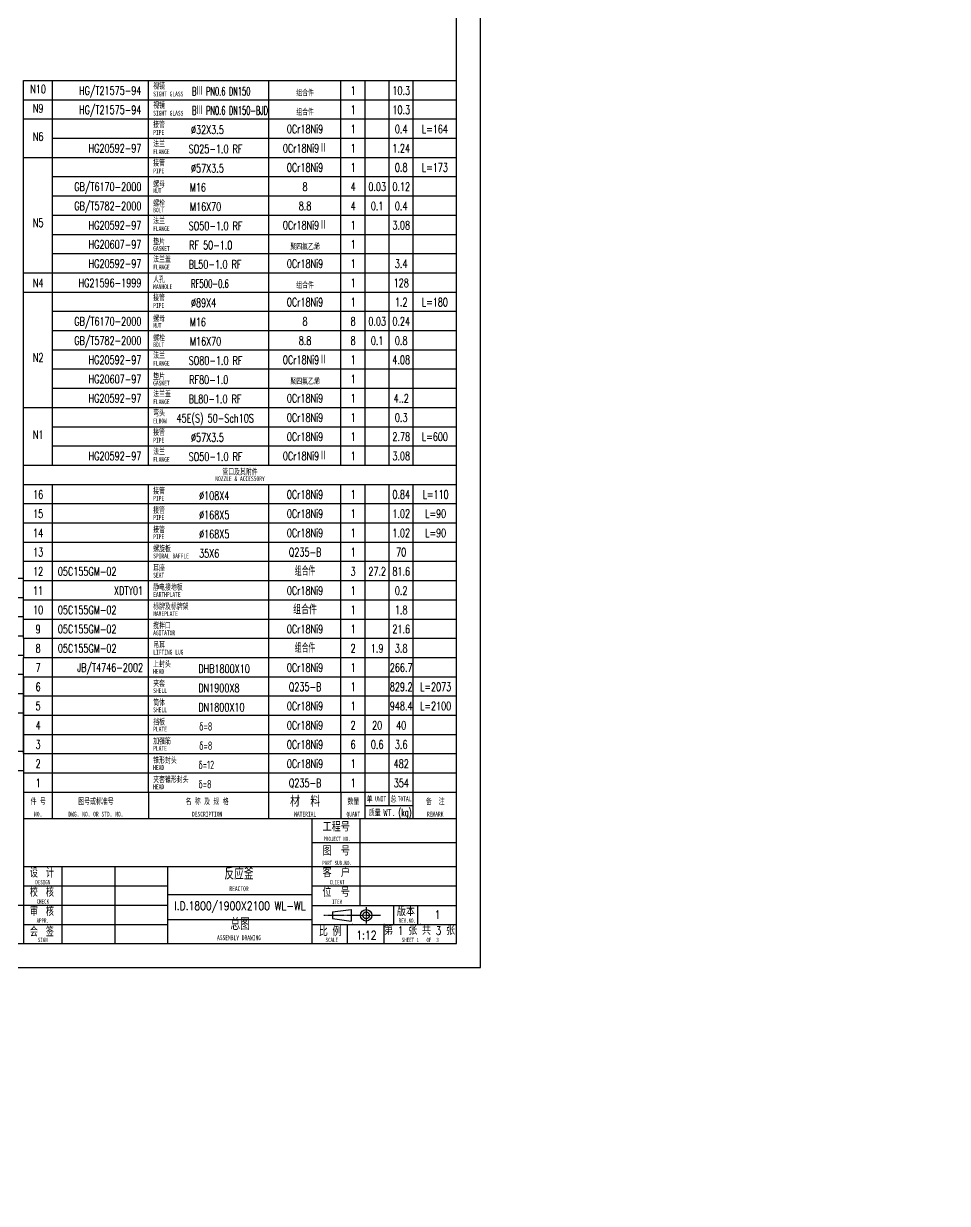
# Model space of a CAD drawing. Extents: x -96442 to 39066, y -106800 to -61725.
# Drawn here: x -91594 to -86984, y -72994 to -67105 of the extents above; entities that cross this region are included whole.
import ezdxf
from ezdxf.enums import TextEntityAlignment as Align

# ---------------------------------------------------------------- set-up
doc = ezdxf.new("R2010")
doc.units = 0
doc.header["$MEASUREMENT"] = 0
doc.linetypes.add('CENTER', pattern=[50.8, 31.75, -6.35, 6.35, -6.35])
doc.layers.get('0').update_dxf_attribs({"linetype": 'CONTINUOUS'})
doc.layers.get('DEFPOINTS').update_dxf_attribs({"linetype": 'CONTINUOUS'})
for name, color, linetype in [('1', 5, 'CONTINUOUS'), ('2', 3, 'CONTINUOUS'), ('4', 2, 'CONTINUOUS'), ('5', 6, 'CONTINUOUS'), ('8', 7, 'CONTINUOUS')]:
    doc.layers.add(name, color=color, linetype=linetype)
doc.styles.add('1', font='NSimSun.ttf', dxfattribs={"width": 0.7, "height": 3.5})
doc.styles.add('2', font='romans.shx', dxfattribs={"width": 0.7, "height": 3.5, "bigfont": 'hztxt.shx'})
doc.styles.get("Standard").update_dxf_attribs({"font": 'NSimSun.ttf', "width": 0.7, "height": 30})
doc.dimstyles.get("Standard").update_dxf_attribs({"dimtxt": 0.18, "dimasz": 0.18, "dimexe": 0.18, "dimexo": 0.0625, "dimgap": 0.09, "dimtad": 0, "dimtih": 1, "dimtoh": 1, "dimdec": 4, "dimzin": 0, "dimdsep": 46, "dimtxsty": 'Standard', "dimcen": 0.09, "dimadec": 0, "dimazin": 0, "dimtfac": 1, "dimtdec": 4, "dimtofl": 0, "dimtmove": 0, "dimatfit": 3, "dimfxl": 1, "dimtolj": 1, "dimtzin": 0, "dimarcsym": 0})

# ---------------------------------------------------------------- blocks, each defined once
blk = doc.blocks.new('*D75')
at = {"color": 0, "linetype": 'ByBlock'}
blk.add_line((-92977.2, -67012.9), (-92915.2, -66950.9), dxfattribs=at)
blk.add_arc((-92999.5, -67035.2), 104.2, 61.55297, 73.44703, dxfattribs=at)
for points in [[(-92970.5, -66940.3), (-92969.1, -66930.4), (-92999.5, -66931)], [(-92946.8, -66939.6), (-92952.8, -66947.6), (-92925.8, -66961.5)]]:
    blk.add_solid(points, dxfattribs=at)
at = {"layer": 'DEFPOINTS', "color": 0, "linetype": 'ByBlock'}
for p in [(-92999.5, -66873.1), (-92972.5, -66934.6), (-92999.5, -67035.2), (-92982.5, -67018.2), (-92999.5, -67362.3)]:
    blk.add_point(p, dxfattribs=at)
blk = doc.blocks.new('*D116')
at = {"color": 0, "linetype": 'ByBlock'}
for p, q in [((-93048.4, -65313.9), (-93011.9, -65313.9)), ((-93045.3, -65371), (-93054.1, -65383.1))]:
    blk.add_line(p, q, dxfattribs=at)
for start, end in [(47.70842, 65.41683), (0, 30), (324.14161, 0), (324.58317, 342.29158)]:
    blk.add_arc((-93124.3, -65313.9), 97.5, start, end, dxfattribs=at)
for points in [[(-93054.9, -65238.7), (-93062.6, -65244.9), (-93039.9, -65265.2)], [(-93036.4, -65342.8), (-93026.6, -65344.3), (-93026.9, -65313.9)]]:
    blk.add_solid(points, dxfattribs=at)
at = {"layer": 'DEFPOINTS', "color": 0, "linetype": 'ByBlock'}
for p in [(-92925.1, -65198.9), (-93032.8, -65280.6), (-93124.3, -65313.9), (-93055.9, -65313.9), (-93254.9, -65389.3)]:
    blk.add_point(p, dxfattribs=at)

msp = doc.modelspace()

# ---------------------------------------------------------------- linework, layer by layer
at = {"layer": '1'}
msp.add_lwpolyline([(-96142.4161, -71697.101), (-89434.4161, -71697.101), (-89434.4161, -61845.101), (-96142.4161, -61845.101)], close=True, dxfattribs=at)
at = {"layer": '2'}
for p, q in [((-91594.4161, -67581.101), (-91594.4161, -67389.101)), ((-91594.4161, -67581.101), (-91594.4161, -67485.101)), ((-91594.4161, -67677.101), (-91594.4161, -67581.101)), ((-91594.4161, -67773.101), (-91594.4161, -67677.101)), ((-91594.4161, -67965.101), (-91594.4161, -67773.101)), ((-91594.4161, -68061.101), (-91594.4161, -67965.101)), ((-91594.4161, -68157.101), (-91594.4161, -68061.101)), ((-91594.4161, -68253.101), (-91594.4161, -68157.101)), ((-91594.4161, -68349.101), (-91594.4161, -68253.101)), ((-91594.4161, -68637.101), (-91594.4161, -68349.101)), ((-91594.4161, -68733.101), (-91594.4161, -68637.101)), ((-91594.4161, -68829.101), (-91594.4161, -68733.101)), ((-91594.4161, -68925.101), (-91594.4161, -68829.101)), ((-91594.4161, -69021.101), (-91594.4161, -68925.101)), ((-91594.4161, -69117.101), (-91594.4161, -68925.101)), ((-91594.4161, -69213.101), (-91594.4161, -69117.101)), ((-91594.4161, -69309.101), (-91594.4161, -69213.101)), ((-91594.4161, -69405.101), (-91594.4161, -69309.101)), ((-91594.4161, -69789.101), (-91594.4161, -69405.101)), ((-91594.4161, -69885.101), (-91594.4161, -69789.101)), ((-91594.4161, -69981.101), (-91594.4161, -69885.101)), ((-91594.4161, -70077.101), (-91594.4161, -69981.101)), ((-91594.4161, -70077.101), (-91594.4161, -69981.101)), ((-91594.4161, -70173.101), (-91594.4161, -70077.101)), ((-91594.4161, -70173.101), (-91594.4161, -70077.101)), ((-91594.4161, -70173.101), (-91594.4161, -70077.101)), ((-91594.4161, -70173.101), (-91594.4161, -70269.101)), ((-91594.4161, -70365.101), (-91594.4161, -70269.101)), ((-91594.4161, -70461.101), (-91594.4161, -70365.101)), ((-91594.4161, -70365.101), (-91594.4161, -71697.101)), ((-91594.4161, -70557.101), (-91594.4161, -70461.101)), ((-91594.4161, -70653.101), (-91594.4161, -70557.101)), ((-91594.4161, -70749.101), (-91594.4161, -70653.101)), ((-91594.1046, -71073.101), (-89434.1046, -71073.101)), ((-90154.1046, -71697.101), (-90154.1046, -71073.101)), ((-91594.1046, -71313.101), (-90154.1046, -71313.101)), ((-90874.1046, -71697.101), (-90874.1046, -71313.101))]:
    msp.add_line(p, q, dxfattribs=at)
at = {"layer": '8'}
for p, q in [((-91594.4161, -67389.101), (-89434.4161, -67389.101)), ((-91450.4161, -67581.101), (-91450.4161, -67389.101)), ((-90970.4161, -67581.101), (-90970.4161, -67389.101)), ((-90370.4161, -67581.101), (-90370.4161, -67389.101)), ((-90010.4161, -67581.101), (-90010.4161, -67389.101)), ((-89890.4161, -67581.101), (-89890.4161, -67389.101)), ((-89770.4161, -67581.101), (-89770.4161, -67389.101)), ((-89650.4161, -67581.101), (-89650.4161, -67389.101)), ((-91594.4161, -67485.101), (-89434.4161, -67485.101)), ((-91450.4161, -67581.101), (-91450.4161, -67485.101)), ((-90970.4161, -67581.101), (-90970.4161, -67485.101)), ((-90370.4161, -67581.101), (-90370.4161, -67485.101)), ((-90010.4161, -67581.101), (-90010.4161, -67485.101)), ((-89890.4161, -67581.101), (-89890.4161, -67485.101)), ((-89770.4161, -67581.101), (-89770.4161, -67485.101)), ((-89650.4161, -67581.101), (-89650.4161, -67485.101)), ((-91594.4161, -67581.101), (-89434.4161, -67581.101)), ((-91450.4161, -67677.101), (-91450.4161, -67581.101)), ((-90970.4161, -67677.101), (-90970.4161, -67581.101)), ((-90370.4161, -67677.101), (-90370.4161, -67581.101)), ((-90010.4161, -67677.101), (-90010.4161, -67581.101)), ((-89890.4161, -67677.101), (-89890.4161, -67581.101)), ((-89770.4161, -67677.101), (-89770.4161, -67581.101)), ((-89650.4161, -67677.101), (-89650.4161, -67581.101)), ((-91450.4161, -67677.101), (-89434.4161, -67677.101)), ((-91450.4161, -67773.101), (-91450.4161, -67677.101)), ((-90970.4161, -67773.101), (-90970.4161, -67677.101)), ((-90370.4161, -67773.101), (-90370.4161, -67677.101)), ((-90010.4161, -67773.101), (-90010.4161, -67677.101)), ((-89890.4161, -67773.101), (-89890.4161, -67677.101)), ((-89770.4161, -67773.101), (-89770.4161, -67677.101)), ((-89650.4161, -67773.101), (-89650.4161, -67677.101)), ((-91594.4161, -67773.101), (-89434.4161, -67773.101)), ((-91450.4161, -67965.101), (-91450.4161, -67773.101)), ((-90970.416, -67965.101), (-90970.416, -67773.101)), ((-90370.416, -67965.101), (-90370.416, -67773.101)), ((-90010.416, -67965.101), (-90010.416, -67773.101)), ((-89890.416, -67965.101), (-89890.416, -67773.101)), ((-89770.416, -67965.101), (-89770.416, -67773.101)), ((-89650.416, -67965.101), (-89650.416, -67773.101)), ((-91450.4161, -67869.101), (-89434.4161, -67869.101)), ((-91450.4161, -67965.101), (-89434.4161, -67965.101)), ((-91450.4161, -68061.101), (-91450.4161, -67965.101)), ((-90970.416, -68061.101), (-90970.416, -67965.101)), ((-90370.416, -68061.101), (-90370.416, -67965.101)), ((-90010.416, -68061.101), (-90010.416, -67965.101)), ((-89890.416, -68061.101), (-89890.416, -67965.101)), ((-89770.416, -68061.101), (-89770.416, -67965.101)), ((-89650.416, -68061.101), (-89650.416, -67965.101)), ((-91450.4161, -68061.101), (-89434.4161, -68061.101)), ((-91450.4161, -68157.101), (-91450.4161, -68061.101)), ((-90970.416, -68157.101), (-90970.416, -68061.101)), ((-90370.416, -68157.101), (-90370.416, -68061.101)), ((-90010.416, -68157.101), (-90010.416, -68061.101)), ((-89890.416, -68157.101), (-89890.416, -68061.101)), ((-89770.416, -68157.101), (-89770.416, -68061.101)), ((-89650.416, -68157.101), (-89650.416, -68061.101)), ((-91450.4161, -68157.101), (-89434.4161, -68157.101)), ((-91450.4161, -68253.101), (-91450.4161, -68157.101)), ((-90970.4161, -68253.101), (-90970.4161, -68157.101)), ((-90370.4161, -68253.101), (-90370.4161, -68157.101)), ((-90010.4161, -68253.101), (-90010.4161, -68157.101)), ((-89890.4161, -68253.101), (-89890.4161, -68157.101)), ((-89770.4161, -68253.101), (-89770.4161, -68157.101)), ((-89650.4161, -68253.101), (-89650.4161, -68157.101)), ((-91450.4161, -68253.101), (-89434.4161, -68253.101)), ((-91450.4161, -68349.101), (-91450.4161, -68253.101)), ((-90970.4161, -68349.101), (-90970.4161, -68253.101)), ((-90370.4161, -68349.101), (-90370.4161, -68253.101)), ((-90010.4161, -68349.101), (-90010.4161, -68253.101)), ((-89890.4161, -68349.101), (-89890.4161, -68253.101)), ((-89770.4161, -68349.101), (-89770.4161, -68253.101)), ((-89650.4161, -68349.101), (-89650.4161, -68253.101)), ((-91594.4161, -68349.101), (-89434.4161, -68349.101)), ((-91450.4161, -68445.101), (-91450.4161, -68349.101)), ((-91450.4161, -68445.101), (-91450.4161, -68349.101)), ((-90970.416, -68637.101), (-90970.416, -68349.101)), ((-90370.416, -68637.101), (-90370.416, -68349.101)), ((-90010.416, -68637.101), (-90010.416, -68349.101)), ((-89890.416, -68637.101), (-89890.416, -68349.101)), ((-89770.416, -68637.101), (-89770.416, -68349.101)), ((-89650.416, -68637.101), (-89650.416, -68349.101)), ((-91594.4161, -68445.101), (-89434.4161, -68445.101)), ((-91594.4161, -68445.101), (-89434.4161, -68445.101)), ((-91450.4161, -68445.101), (-89434.4161, -68445.101)), ((-91450.4161, -68637.101), (-91450.4161, -68445.101)), ((-91450.4161, -68541.101), (-89434.4161, -68541.101)), ((-91450.4161, -68637.101), (-89434.4161, -68637.101)), ((-91450.4161, -68733.101), (-91450.4161, -68637.101)), ((-90970.416, -68733.101), (-90970.416, -68637.101)), ((-90370.416, -68733.101), (-90370.416, -68637.101)), ((-90010.416, -68733.101), (-90010.416, -68637.101)), ((-89890.416, -68733.101), (-89890.416, -68637.101)), ((-89770.416, -68733.101), (-89770.416, -68637.101)), ((-89650.416, -68733.101), (-89650.416, -68637.101)), ((-91450.4161, -68733.101), (-89434.4161, -68733.101)), ((-91450.4161, -68829.101), (-91450.4161, -68733.101)), ((-90970.416, -68829.101), (-90970.416, -68733.101)), ((-90370.416, -68829.101), (-90370.416, -68733.101)), ((-90010.416, -68829.101), (-90010.416, -68733.101)), ((-89890.416, -68829.101), (-89890.416, -68733.101)), ((-89770.416, -68829.101), (-89770.416, -68733.101)), ((-89650.416, -68829.101), (-89650.416, -68733.101)), ((-91450.4161, -68829.101), (-89434.4161, -68829.101)), ((-91450.4161, -68925.101), (-91450.4161, -68829.101)), ((-90970.4161, -68925.101), (-90970.4161, -68829.101)), ((-90370.4161, -68925.101), (-90370.4161, -68829.101)), ((-90010.4161, -68925.101), (-90010.4161, -68829.101)), ((-89890.4161, -68925.101), (-89890.4161, -68829.101)), ((-89770.4161, -68925.101), (-89770.4161, -68829.101)), ((-89650.4161, -68925.101), (-89650.4161, -68829.101)), ((-91450.4161, -68925.101), (-89434.4161, -68925.101)), ((-91450.4161, -69021.101), (-91450.4161, -68925.101)), ((-90970.4161, -69021.101), (-90970.4161, -68925.101)), ((-90970.4161, -69117.101), (-90970.4161, -68925.101)), ((-90370.4161, -69021.101), (-90370.4161, -68925.101)), ((-90370.4161, -69117.101), (-90370.4161, -68925.101)), ((-90010.4161, -69021.101), (-90010.4161, -68925.101)), ((-90010.4161, -69117.101), (-90010.4161, -68925.101)), ((-89890.4161, -69021.101), (-89890.4161, -68925.101)), ((-89890.4161, -69117.101), (-89890.4161, -68925.101)), ((-89770.4161, -69021.101), (-89770.4161, -68925.101)), ((-89770.4161, -69117.101), (-89770.4161, -68925.101)), ((-89650.4161, -69021.101), (-89650.4161, -68925.101)), ((-89650.4161, -69117.101), (-89650.4161, -68925.101)), ((-91594.4161, -69021.101), (-89434.4161, -69021.101)), ((-91594.4161, -69021.101), (-89434.4161, -69021.101)), ((-91450.4161, -69117.101), (-91450.4161, -69021.101)), ((-91450.4161, -69117.101), (-89434.4161, -69117.101)), ((-91450.4161, -69117.101), (-89434.4161, -69117.101)), ((-91450.4161, -69213.101), (-91450.4161, -69117.101)), ((-90970.4161, -69213.101), (-90970.4161, -69117.101)), ((-90370.4161, -69213.101), (-90370.4161, -69117.101)), ((-90010.4161, -69213.101), (-90010.4161, -69117.101)), ((-89890.4161, -69213.101), (-89890.4161, -69117.101)), ((-89770.4161, -69213.101), (-89770.4161, -69117.101)), ((-89650.4161, -69213.101), (-89650.4161, -69117.101)), ((-91450.4161, -69213.101), (-89434.4161, -69213.101)), ((-91450.4161, -69309.101), (-91450.4161, -69213.101)), ((-90970.4161, -69309.1009), (-90970.4161, -69213.1009)), ((-90370.4161, -69309.1009), (-90370.4161, -69213.1009)), ((-90010.4161, -69309.1009), (-90010.4161, -69213.1009)), ((-89890.4161, -69309.1009), (-89890.4161, -69213.1009)), ((-89770.4161, -69309.1009), (-89770.4161, -69213.1009)), ((-89650.4161, -69309.1009), (-89650.4161, -69213.1009)), ((-91594.4161, -69309.101), (-89434.4161, -69309.1009)), ((-91594.4161, -69309.101), (-89434.4161, -69309.101)), ((-91594.4161, -69309.101), (-89434.4161, -69309.101)), ((-91594.4161, -69405.101), (-89434.4161, -69405.101)), ((-91450.4161, -69789.101), (-91450.4161, -69405.101)), ((-90970.4161, -69789.101), (-90970.4161, -69405.101)), ((-90370.4161, -69789.101), (-90370.4161, -69405.101)), ((-90010.4161, -69789.101), (-90010.4161, -69405.101)), ((-89890.4161, -69789.101), (-89890.4161, -69405.101)), ((-89770.4161, -69789.101), (-89770.4161, -69405.101)), ((-89650.4161, -69789.101), (-89650.4161, -69405.101)), ((-91594.4161, -69501.1009), (-89434.4161, -69501.1009)), ((-91594.4161, -69597.1009), (-89434.4161, -69597.101)), ((-91594.4161, -69597.1009), (-89434.4161, -69597.1009)), ((-91594.4161, -69597.1009), (-89434.4161, -69597.1009)), ((-91594.4161, -69693.101), (-89434.4161, -69693.101)), ((-91594.4161, -69789.101), (-89434.4161, -69789.101)), ((-91450.4161, -69885.101), (-91450.4161, -69789.101)), ((-91450.4161, -69885.101), (-91450.4161, -69789.101)), ((-90970.4161, -69885.101), (-90970.4161, -69789.101)), ((-90370.4161, -69885.101), (-90370.4161, -69789.101)), ((-90010.4161, -69885.101), (-90010.4161, -69789.101)), ((-89890.4161, -69885.101), (-89890.4161, -69789.101)), ((-89770.4161, -69885.101), (-89770.4161, -69789.101)), ((-89650.4161, -69885.101), (-89650.4161, -69789.101)), ((-93754.4161, -69873.101), (-91594.4161, -69873.101)), ((-91594.4161, -69885.101), (-89434.4161, -69885.101)), ((-91450.4161, -69981.101), (-91450.4161, -69885.101)), ((-90970.4161, -69981.101), (-90970.4161, -69885.101)), ((-90370.4161, -69981.101), (-90370.4161, -69885.101)), ((-90010.4161, -69981.101), (-90010.4161, -69885.101)), ((-89890.4161, -69981.101), (-89890.4161, -69885.101)), ((-89770.4161, -69981.101), (-89770.4161, -69885.101)), ((-89650.4161, -69981.101), (-89650.4161, -69885.101)), ((-93610.4161, -69969.101), (-91594.4161, -69969.101)), ((-91594.4161, -69981.101), (-89434.4161, -69981.101)), ((-91450.4161, -70077.101), (-91450.4161, -69981.101)), ((-90970.4161, -70077.101), (-90970.4161, -69981.101)), ((-90370.4161, -70077.101), (-90370.4161, -69981.101)), ((-90010.4161, -70077.101), (-90010.4161, -69981.101)), ((-89890.4161, -70077.101), (-89890.4161, -69981.101)), ((-89770.4161, -70077.101), (-89770.4161, -69981.101)), ((-89650.4161, -70077.101), (-89650.4161, -69981.101)), ((-93754.4161, -70065.101), (-91594.4161, -70065.101)), ((-91594.4161, -70077.101), (-89434.4161, -70077.101)), ((-91450.4161, -70173.101), (-91450.4161, -70077.101)), ((-90970.4161, -70173.101), (-90970.4161, -70077.101)), ((-90370.4161, -70173.101), (-90370.4161, -70077.101)), ((-90010.4161, -70173.101), (-90010.4161, -70077.101)), ((-89890.4161, -70173.101), (-89890.4161, -70077.101)), ((-89770.4161, -70173.101), (-89770.4161, -70077.101)), ((-89650.4161, -70173.101), (-89650.4161, -70077.101)), ((-93610.4161, -70161.101), (-91594.4161, -70161.101)), ((-91594.4161, -70173.101), (-89434.4161, -70173.101)), ((-91450.4161, -70269.101), (-91450.4161, -70173.101)), ((-91450.4161, -70269.101), (-91450.4161, -70173.101)), ((-90970.4161, -70269.101), (-90970.4161, -70173.101)), ((-90370.4161, -70269.101), (-90370.4161, -70173.101)), ((-90010.4161, -70269.101), (-90010.4161, -70173.101)), ((-89890.4161, -70269.101), (-89890.4161, -70173.101)), ((-89770.4161, -70269.101), (-89770.4161, -70173.101)), ((-89650.4161, -70269.101), (-89650.4161, -70173.101)), ((-93754.4161, -70257.101), (-91594.4161, -70257.101)), ((-91594.4161, -70269.101), (-89434.4161, -70269.101)), ((-91450.4161, -70365.101), (-91450.4161, -70269.101)), ((-90970.4161, -70365.101), (-90970.4161, -70269.101)), ((-90370.4161, -70365.101), (-90370.4161, -70269.101)), ((-90010.4161, -70365.101), (-90010.4161, -70269.101)), ((-89890.4161, -70365.101), (-89890.4161, -70269.101)), ((-89770.4161, -70365.101), (-89770.4161, -70269.101)), ((-89650.4161, -70365.101), (-89650.4161, -70269.101)), ((-93610.4161, -70353.101), (-91594.4161, -70353.101)), ((-91594.4161, -70365.101), (-89434.4161, -70365.101)), ((-91450.4161, -70461.101), (-91450.4161, -70365.101)), ((-90970.4161, -70461.101), (-90970.4161, -70365.101)), ((-90370.4161, -70461.101), (-90370.4161, -70365.101)), ((-90010.4161, -70461.101), (-90010.4161, -70365.101)), ((-89890.4161, -70461.101), (-89890.4161, -70365.101)), ((-89770.4161, -70461.101), (-89770.4161, -70365.101)), ((-89650.4161, -70461.101), (-89650.4161, -70365.101)), ((-93754.4161, -70449.101), (-91594.4161, -70449.101)), ((-91594.4161, -70461.101), (-89434.4161, -70461.101)), ((-91450.4161, -70557.101), (-91450.4161, -70461.101)), ((-90970.4161, -70557.101), (-90970.4161, -70461.101)), ((-90370.4161, -70557.101), (-90370.4161, -70461.101)), ((-90010.4161, -70557.101), (-90010.4161, -70461.101)), ((-89890.4161, -70557.101), (-89890.4161, -70461.101)), ((-89770.4161, -70557.101), (-89770.4161, -70461.101)), ((-89650.4161, -70557.101), (-89650.4161, -70461.101)), ((-93610.4161, -70545.101), (-91594.4161, -70545.101)), ((-91594.4161, -70557.101), (-89434.4161, -70557.101)), ((-91450.4161, -70653.101), (-91450.4161, -70557.101)), ((-90970.4161, -70653.101), (-90970.4161, -70557.101)), ((-90370.4161, -70653.101), (-90370.4161, -70557.101)), ((-90010.4161, -70653.101), (-90010.4161, -70557.101)), ((-89890.4161, -70653.101), (-89890.4161, -70557.101)), ((-89770.4161, -70653.101), (-89770.4161, -70557.101)), ((-89650.4161, -70653.101), (-89650.4161, -70557.101)), ((-91594.4161, -70653.101), (-89434.4161, -70653.101)), ((-91450.4161, -70749.101), (-91450.4161, -70653.101)), ((-90970.4161, -70749.101), (-90970.4161, -70653.101)), ((-90370.4161, -70749.101), (-90370.4161, -70653.101)), ((-90010.4161, -70749.101), (-90010.4161, -70653.101)), ((-89890.4161, -70749.101), (-89890.4161, -70653.101)), ((-89770.4161, -70749.101), (-89770.4161, -70653.101)), ((-89650.4161, -70749.101), (-89650.4161, -70653.101)), ((-93754.4161, -70737.101), (-91594.4161, -70737.101)), ((-91594.4161, -70749.101), (-89434.4161, -70749.101)), ((-91450.4161, -70845.101), (-91450.4161, -70749.101)), ((-90970.4161, -70845.101), (-90970.4161, -70749.101)), ((-90370.4161, -70845.101), (-90370.4161, -70749.101)), ((-90010.4161, -70845.101), (-90010.4161, -70749.101)), ((-89890.4161, -70845.101), (-89890.4161, -70749.101)), ((-89770.4161, -70845.101), (-89770.4161, -70749.101)), ((-89650.4161, -70845.101), (-89650.4161, -70749.101)), ((-93610.4161, -70833.101), (-91594.4161, -70833.101)), ((-91594.4161, -70845.101), (-89434.4161, -70845.101)), ((-91450.4161, -70941.101), (-91450.4161, -70845.101)), ((-90970.4161, -70941.101), (-90970.4161, -70845.101)), ((-90370.4161, -70941.101), (-90370.4161, -70845.101)), ((-90010.4161, -70941.101), (-90010.4161, -70845.101)), ((-89890.4161, -70941.101), (-89890.4161, -70845.101)), ((-89770.4161, -70941.101), (-89770.4161, -70845.101)), ((-89650.4161, -70941.101), (-89650.4161, -70845.101)), ((-91594.1045, -70941.101), (-89434.1045, -70941.101)), ((-91450.1045, -71073.101), (-91450.1045, -70941.101)), ((-90970.1045, -71073.101), (-90970.1045, -70941.101)), ((-90370.1045, -71073.101), (-90370.1045, -70941.101)), ((-90010.1045, -71073.101), (-90010.1045, -70941.101)), ((-89890.1045, -71073.101), (-89890.1045, -70941.101)), ((-89770.1045, -71007.101), (-89770.1045, -70941.101)), ((-89650.1045, -71073.101), (-89650.1045, -70941.101)), ((-89890.1045, -71007.101), (-89650.1045, -71007.101)), ((-89914.1046, -71507.2763), (-89914.1046, -71073.101)), ((-90154.1046, -71193.101), (-89434.1046, -71193.101)), ((-91402.1046, -71697.101), (-91402.1046, -71313.101)), ((-91138.1046, -71697.101), (-91138.1046, -71313.101)), ((-90154.1046, -71313.101), (-89434.1046, -71313.101)), ((-91594.1046, -71409.101), (-90874.1046, -71409.101)), ((-90154.1046, -71409.101), (-89434.1046, -71409.101)), ((-90874.1046, -71452.2109), (-90154.1046, -71452.2109)), ((-93754.4161, -71505.101), (-91594.4161, -71505.1009)), ((-91594.1046, -71505.101), (-90874.1046, -71505.101)), ((-90154.1046, -71507.2763), (-89434.1046, -71507.2763)), ((-90052.6444, -71539.3198), (-89959.9117, -71527.328)), ((-90052.6444, -71539.3198), (-90052.6444, -71572.3303)), ((-89959.9117, -71527.328), (-89959.9117, -71584.3221)), ((-89746.1046, -71601.101), (-89746.1046, -71507.2763)), ((-89626.1046, -71601.101), (-89626.1046, -71507.2763)), ((-91594.1046, -71601.101), (-90874.1046, -71601.101)), ((-90874.1046, -71576.8327), (-90154.1046, -71576.8327)), ((-90154.1046, -71601.101), (-89434.1046, -71601.101)), ((-90052.6444, -71572.3303), (-89959.9117, -71584.3221)), ((-89978.2523, -71697.101), (-89978.2523, -71601.101)), ((-89797.1118, -71601.101), (-89797.1118, -71697.101))]:
    msp.add_line(p, q, dxfattribs=at)
at = {"layer": '8', "linetype": 'CENTER', "ltscale": 0.1}
for p, q in [((-89884.5916, -71515.328), (-89884.5916, -71596.3221)), ((-90095.3102, -71555.8251), (-89812.7584, -71555.8251))]:
    msp.add_line(p, q, dxfattribs=at)
at = {"layer": '8'}
msp.add_lwpolyline([(-96442.4161, -71817.101), (-89314.4161, -71817.101), (-89314.4161, -61725.101), (-96442.4161, -61725.101)], close=True, dxfattribs=at)
for radius in [28.4971, 16.5053]:
    msp.add_circle((-89884.5916, -71555.8251), radius, dxfattribs=at)
for p in [(-89953.054, -71601.101), (-89794.1046, -71601.101), (-89614.1046, -71601.101), (-89614.1046, -71601.101)]:
    msp.add_point(p, dxfattribs=at)

# ---------------------------------------------------------------- texts
at = {"layer": '5', "style": '1', "width": 0.7}
for s, p in [('SIGHT GLASS', (-90947.7314, -67475.6642)), ('SIGHT GLASS', (-90947.7314, -67571.6642)), ('PIPE', (-90947.7314, -67667.6642)), ('FLANGE', (-90947.7314, -67763.6642)), ('PIPE', (-90947.7314, -67859.6642)), ('NUT', (-90947.7313, -67958.718)), ('BOLT', (-90947.7313, -68054.718)), ('FLANGE', (-90947.7314, -68147.6642)), ('GASKET', (-90947.7313, -68246.718)), ('FLANGE', (-90947.7314, -68339.6642)), ('MANHOLE', (-90947.7314, -68437.5404)), ('PIPE', (-90947.7314, -68531.6642)), ('NUT', (-90947.7313, -68630.7179)), ('BOLT', (-90947.7313, -68726.7179)), ('FLANGE', (-90947.7314, -68819.6642)), ('GASKET', (-90947.7313, -68918.7179)), ('FLANGE', (-90947.7314, -69011.6642)), ('ELBOW', (-90947.7314, -69107.6641)), ('PIPE', (-90947.7314, -69203.6641)), ('FLANGE', (-90947.7314, -69299.6641)), ('PIPE', (-90947.7314, -69493.5404)), ('PIPE', (-90947.7314, -69589.5404)), ('PIPE', (-90947.7314, -69685.5404)), ('SPIRAL BAFFLE', (-90947.7314, -69781.5404)), ('SEAT', (-90947.7314, -69877.5404)), ('EARTHPLATE', (-90947.7314, -69973.5404)), ('NAMEPLATE', (-90947.7314, -70069.5404)), ('AGITATOR', (-90947.7314, -70165.5404)), ('LIFTING LUG', (-90947.7314, -70261.5404)), ('HEAD', (-90947.7314, -70357.5404)), ('SHELL', (-90947.7314, -70453.5404)), ('SHELL', (-90947.7314, -70549.5404)), ('PLATE', (-90947.7314, -70645.5404)), ('PLATE', (-90947.7314, -70741.5404)), ('HEAD', (-90947.7314, -70837.5404)), ('HEAD', (-90947.7314, -70933.5404))]:
    msp.add_text(s, height=24, dxfattribs=at).set_placement(p, align=Align.BOTTOM_LEFT)
msp.add_text('NOZZLE & ACCESSORY', height=24, dxfattribs=at).set_placement((-90514.4161, -69395.7206), align=Align.BOTTOM_CENTER)
for s, height, p in [('UNIT', 24, (-89812.5262, -70974.8943)), ('TOTAL', 24, (-89693.0143, -70974.8943)), ('NO.', 24, (-91521.4962, -71050.8528)), ('DWG. NO. OR STD. NO.', 24, (-91233.3818, -71050.8528)), ('DESCRIPTION', 24, (-90678.5533, -71050.8528)), ('MATERIAL', 24, (-90189.3659, -71050.8528)), ('QUANT', 24, (-89948.586, -71050.8528)), ('WT.', 36, (-89767.9912, -71042.5149)), ('REMARK', 24, (-89540.1064, -71050.8528)), ('PROJECT NO.', 21.6, (-90029.8425, -71174.5209)), ('PART SUB.NO.', 21.6, (-90029.8425, -71294.5209)), ('DESIGN', 21.6, (-91498.6101, -71390.5209)), ('REACTOR', 24, (-90519.3119, -71423.1052)), ('CLIENT', 21.6, (-90029.8425, -71390.5209)), ('CHECK', 21.6, (-91498.6101, -71486.5209)), ('ITEM', 21.6, (-90029.8425, -71488.6963)), ('APPR.', 21.6, (-91498.6101, -71582.5209)), ('REV.NO.', 21.6, (-89679.2652, -71582.5209)), ('ASSEMBLY DRAWING', 24, (-90519.3119, -71667.9953)), ('SIGN', 21.6, (-91498.6101, -71678.5209)), ('SCALE', 21.6, (-90056.4502, -71678.5209)), ('SHEET 1   OF  3', 21.6, (-89614.6337, -71678.5209))]:
    msp.add_text(s, height=height, dxfattribs=at).set_placement(p, align=Align.MIDDLE_CENTER)
at = {"layer": '8', "style": '2'}
for s, height, width, p in [('N10', 42, 0.7, (-91521.8078, -67465.758)), ('1', 42, 0.7, (-89949.8078, -67473.101)), ('10.3', 42, 0.7, (-89709.8078, -67473.101)), ('N9', 42, 0.7, (-91521.8078, -67561.758)), ('1', 42, 0.7, (-89949.8078, -67569.101)), ('10.3', 42, 0.7, (-89709.8078, -67569.101)), ('N6', 42, 0.7, (-91521.8078, -67702.6109)), ('0Cr18Ni9', 42, 0.7, (-90189.8078, -67665.101)), ('1', 42, 0.7, (-89949.8078, -67665.101)), ('0.4', 42, 0.7, (-89709.8078, -67665.101)), ('L=164', 42, 0.7, (-89541.5596, -67665.101)), ('0Cr18Ni9Ⅱ', 42, 0.7, (-90189.8078, -67761.101)), ('1', 42, 0.7, (-89949.8078, -67761.101)), ('1.24', 42, 0.7, (-89709.8078, -67761.101)), ('0Cr18Ni9', 42, 0.7, (-90189.8078, -67857.101)), ('1', 42, 0.7, (-89949.8078, -67857.101)), ('0.8', 42, 0.7, (-89709.8078, -67857.101)), ('L=173', 42, 0.7, (-89541.5596, -67857.101)), ('8', 42, 0.7, (-90189.8078, -67953.101)), ('4', 42, 0.7, (-89949.8078, -67953.101)), ('0.03', 42, 0.7, (-89829.8078, -67953.101)), ('0.12', 42, 0.7, (-89709.8078, -67953.101)), ('8.8', 42, 0.7, (-90189.8078, -68049.101)), ('4', 42, 0.7, (-89949.8078, -68049.101)), ('0.1', 42, 0.7, (-89829.8078, -68049.101)), ('0.4', 42, 0.7, (-89709.8078, -68049.101)), ('N5', 42, 0.7, (-91521.8078, -68133.2282)), ('0Cr18Ni9Ⅱ', 42, 0.7, (-90189.8078, -68145.101)), ('1', 42, 0.7, (-89949.8078, -68145.101)), ('3.08', 42, 0.7, (-89709.8079, -68145.101)), ('1', 42, 0.7, (-89949.8078, -68241.101)), ('0Cr18Ni9', 42, 0.7, (-90189.8078, -68337.101)), ('1', 42, 0.7, (-89949.8078, -68337.101)), ('3.4', 42, 0.7, (-89709.8079, -68337.101)), ('N4', 42, 0.7, (-91521.8078, -68433.101)), ('1', 42, 0.7, (-89949.8078, -68433.101)), ('128', 42, 0.7, (-89709.8078, -68433.101)), ('0Cr18Ni9', 42, 0.7, (-90189.8078, -68529.101)), ('1', 42, 0.7, (-89949.8078, -68529.101)), ('1.2', 42, 0.7, (-89709.8078, -68529.101)), ('L=180', 42, 0.7, (-89541.5596, -68529.101)), ('8', 42, 0.7, (-90189.8078, -68625.101)), ('8', 42, 0.7, (-89949.8078, -68625.101)), ('0.03', 42, 0.7, (-89829.8078, -68625.101)), ('0.24', 42, 0.7, (-89709.8078, -68625.101)), ('8.8', 42, 0.7, (-90189.8078, -68721.101)), ('8', 42, 0.7, (-89949.8078, -68721.101)), ('0.1', 42, 0.7, (-89829.8078, -68721.101)), ('0.8', 42, 0.7, (-89709.8078, -68721.101)), ('N2', 42, 0.7, (-91521.8078, -68805.2282)), ('0Cr18Ni9Ⅱ', 42, 0.7, (-90189.8078, -68817.101)), ('1', 42, 0.7, (-89949.8078, -68817.101)), ('4.08', 42, 0.7, (-89709.8079, -68817.101)), ('1', 42, 0.7, (-89949.8078, -68913.101)), ('0Cr18Ni9', 42, 0.7, (-90189.8078, -69009.101)), ('1', 42, 0.7, (-89949.8078, -69009.101)), ('4..2', 42, 0.7, (-89709.8079, -69009.101)), ('0Cr18Ni9', 42, 0.7, (-90189.8078, -69105.101)), ('1', 42, 0.7, (-89949.8078, -69105.101)), ('0.3', 42, 0.7, (-89709.8078, -69105.1009)), ('N1', 42, 0.7, (-91521.8078, -69190.6109)), ('0Cr18Ni9', 42, 0.7, (-90189.8078, -69201.101)), ('1', 42, 0.7, (-89949.8078, -69201.101)), ('2.78', 42, 0.7, (-89709.8078, -69201.101)), ('L=600', 42, 0.7, (-89541.5597, -69201.1009)), ('0Cr18Ni9Ⅱ', 42, 0.7, (-90189.8078, -69297.101)), ('1', 42, 0.7, (-89949.8078, -69297.101)), ('3.08', 42, 0.7, (-89709.8078, -69297.101)), ('16', 42, 0.7, (-91521.8078, -69489.101)), ('0Cr18Ni9', 42, 0.7, (-90189.8078, -69489.1009)), ('1', 42, 0.7, (-89949.8078, -69489.101)), ('0.84', 42, 0.7, (-89709.8078, -69489.101)), ('L=110', 42, 0.7, (-89537.9083, -69489.101)), ('15', 42, 0.7, (-91521.8078, -69585.101)), ('0Cr18Ni9', 42, 0.7, (-90189.8078, -69585.1009)), ('1', 42, 0.7, (-89949.8078, -69585.101)), ('1.02', 42, 0.7, (-89709.8078, -69585.101)), ('L=90', 42, 0.7, (-89537.9083, -69585.1009)), ('14', 42, 0.7, (-91521.8078, -69681.101)), ('0Cr18Ni9', 42, 0.7, (-90189.8078, -69681.1009)), ('1', 42, 0.7, (-89949.8078, -69681.101)), ('1.02', 42, 0.7, (-89709.8078, -69681.101)), ('L=90', 42, 0.7, (-89537.9083, -69681.101)), ('13', 42, 0.7, (-91521.8078, -69777.101)), ('Q235-B', 42, 0.7, (-90189.8078, -69777.101)), ('1', 42, 0.7, (-89949.8078, -69777.101)), ('70', 42, 0.7, (-89709.8078, -69777.101)), ('12', 42, 0.7, (-91521.8078, -69873.101)), ('组合件', 42, 0.6, (-90189.8078, -69873.101)), ('3', 42, 0.7, (-89949.8078, -69873.101)), ('27.2', 42, 0.7, (-89829.8078, -69873.101)), ('81.6', 42, 0.7, (-89709.8078, -69873.101)), ('11', 42, 0.7, (-91521.8078, -69969.101)), ('0Cr18Ni9', 42, 0.7, (-90189.8078, -69969.101)), ('1', 42, 0.7, (-89949.8079, -69969.101)), ('0.2', 42, 0.7, (-89709.8079, -69969.101)), ('10', 42, 0.7, (-91521.8078, -70065.101)), ('组合件', 42, 0.7, (-90189.8078, -70065.101)), ('1', 42, 0.7, (-89949.8078, -70065.101)), ('1.8', 42, 0.7, (-89709.8078, -70065.101)), ('9', 42, 0.7, (-91521.8078, -70161.101)), ('0Cr18Ni9', 42, 0.7, (-90189.8078, -70161.101)), ('1', 42, 0.7, (-89949.8078, -70161.101)), ('21.6', 42, 0.7, (-89709.8078, -70161.101)), ('8', 42, 0.7, (-91521.8078, -70257.101)), ('组合件', 42, 0.6, (-90189.8078, -70257.101)), ('2', 42, 0.7, (-89949.8078, -70257.101)), ('1.9', 42, 0.7, (-89829.8078, -70257.101)), ('3.8', 42, 0.7, (-89709.8078, -70257.101)), ('7', 42, 0.7, (-91521.8078, -70353.101)), ('0Cr18Ni9', 42, 0.7, (-90189.8078, -70353.101)), ('1', 42, 0.7, (-89949.8078, -70353.101)), ('266.7', 42, 0.7, (-89709.8078, -70353.101)), ('6', 42, 0.7, (-91521.8078, -70449.101)), ('Q235-B', 42, 0.7, (-90189.8078, -70449.101)), ('1', 42, 0.7, (-89949.8078, -70449.101)), ('829.2', 42, 0.7, (-89709.8078, -70449.101)), ('L=2073', 42, 0.7, (-89537.9083, -70449.101)), ('5', 42, 0.7, (-91521.8078, -70545.101)), ('0Cr18Ni9', 42, 0.7, (-90189.8078, -70545.101)), ('1', 42, 0.7, (-89949.8078, -70545.101)), ('948.4', 42, 0.7, (-89709.8078, -70545.101)), ('L=2100', 42, 0.7, (-89537.9083, -70545.101)), ('4', 42, 0.7, (-91521.8078, -70641.101)), ('0Cr18Ni9', 42, 0.7, (-90189.8078, -70641.101)), ('2', 42, 0.7, (-89949.8078, -70641.101)), ('20', 42, 0.7, (-89829.8078, -70641.101)), ('40', 42, 0.7, (-89709.8078, -70641.101)), ('3', 42, 0.7, (-91521.8078, -70737.101)), ('0Cr18Ni9', 42, 0.7, (-90189.8078, -70737.101)), ('6', 42, 0.7, (-89949.8078, -70737.101)), ('0.6', 42, 0.7, (-89829.8078, -70737.101)), ('3.6', 42, 0.7, (-89709.8078, -70737.101)), ('2', 42, 0.7, (-91521.8078, -70833.101)), ('0Cr18Ni9', 42, 0.7, (-90189.8078, -70833.101)), ('1', 42, 0.7, (-89949.8078, -70833.101)), ('482', 42, 0.7, (-89709.8078, -70833.101)), ('1', 42, 0.7, (-91521.8078, -70929.101)), ('Q235-B', 42, 0.7, (-90189.8078, -70929.101)), ('1', 42, 0.7, (-89949.8078, -70929.101)), ('354', 42, 0.7, (-89709.4962, -70929.101)), ('反应釜', 60, 0.7, (-90519.5243, -71395.7066)), ('I.D.1800/1900X2100 WL-WL', 42, 0.8, (-90514.1046, -71542.1511)), ('总图', 60, 0.7, (-90514.1046, -71647.6792))]:
    msp.add_text(s, height=height, dxfattribs=dict(at, width=width)).set_placement(p, align=Align.BOTTOM_CENTER)
at = {"layer": '8', "style": '2', "width": 0.7}
for s, p in [('HG/T21575-94', (-91006.4942, -67473.101)), ('HG/T21575-94', (-91006.4942, -67569.101)), ('HG20592-97', (-91006.4942, -67761.101)), ('GB/T6170-2000', (-91006.4941, -67953.101)), ('GB/T5782-2000', (-91006.4941, -68049.101)), ('HG20592-97', (-91006.4942, -68145.101)), ('HG20607-97', (-91006.4942, -68241.101)), ('HG20592-97', (-91006.4942, -68337.101)), ('HG21596-1999', (-91006.4942, -68433.101)), ('GB/T6170-2000', (-91006.4941, -68625.101)), ('GB/T5782-2000', (-91006.4941, -68721.101)), ('HG20592-97', (-91006.4942, -68817.101)), ('HG20607-97', (-91006.4942, -68913.101)), ('HG20592-97', (-91006.4942, -69009.101)), ('HG20592-97', (-91006.4942, -69297.101)), ('XDTY01', (-90998.1764, -69969.1009)), ('JB/T4746-2002', (-90998.1764, -70353.1009))]:
    msp.add_text(s, height=42, dxfattribs=at).set_placement(p, align=Align.BOTTOM_RIGHT)
at = {"layer": '8', "width": 0.7}
for s, p in [('视镜', (-90947.7314, -67439.778)), ('视镜', (-90947.7314, -67535.778)), ('接管', (-90947.7314, -67631.778)), ('法兰', (-90947.7314, -67727.778)), ('接管', (-90947.7314, -67823.778)), ('螺母', (-90947.7313, -67929.101)), ('螺栓', (-90947.7313, -68025.101)), ('法兰', (-90947.7314, -68111.778)), ('垫片', (-90947.7313, -68217.101)), ('法兰盖', (-90947.7314, -68303.778)), ('人孔', (-90947.7314, -68404.8974)), ('接管', (-90947.7314, -68495.778)), ('螺母', (-90947.7313, -68601.101)), ('螺栓', (-90947.7313, -68697.101)), ('法兰', (-90947.7314, -68783.778)), ('垫片', (-90947.7313, -68889.101)), ('法兰盖', (-90947.7314, -68975.778)), ('弯头', (-90947.7314, -69071.7779)), ('接管', (-90947.7314, -69167.778)), ('法兰', (-90947.7314, -69263.778)), ('接管', (-90947.7314, -69460.8974)), ('接管', (-90947.7314, -69556.8974)), ('接管', (-90947.7314, -69652.8974)), ('螺旋板', (-90947.7314, -69748.8974)), ('耳座', (-90947.7314, -69844.8974)), ('静电接地板', (-90947.7314, -69940.8974)), ('标牌及标牌架', (-90947.7314, -70036.8974)), ('搅拌口', (-90947.7314, -70132.8974)), ('吊耳', (-90947.7314, -70228.8974)), ('上封头', (-90947.7314, -70324.8974)), ('夹套', (-90947.7314, -70420.8974)), ('筒体', (-90947.7314, -70516.8974)), ('挡板', (-90947.7314, -70612.8974)), ('加强筋', (-90947.7314, -70708.8974)), ('锥形封头', (-90947.7314, -70804.8974)), ('夹套锥形封头', (-90947.7314, -70900.8974))]:
    msp.add_text(s, height=30, dxfattribs=at).set_placement(p, align=Align.BOTTOM_LEFT)
at = {"layer": '8', "style": '2'}
for s, width, p in [(' BⅢ PN0.6 DN150', 0.55, (-90770.6344, -67476.622)), (' BⅢ PN0.6 DN150-BJD', 0.55, (-90770.6344, -67572.622)), ('%%C32X3.5', 0.7, (-90759.0001, -67668.622)), ('SO25-1.0 RF', 0.7, (-90770.6344, -67764.622)), ('%%C57X3.5', 0.7, (-90759, -67860.622)), ('M16', 0.7, (-90764.7513, -67956.622)), ('M16X70', 0.7, (-90764.1209, -68052.622)), ('SO50-1.0 RF', 0.7, (-90770.6344, -68148.622)), ('RF 50-1.0', 0.7, (-90767.9581, -68244.622)), ('BL50-1.0 RF', 0.7, (-90770.6344, -68340.622)), ('RF500-0.6', 0.6, (-90759.0001, -68436.622)), ('%%C89X4', 0.7, (-90759, -68532.622)), ('M16', 0.7, (-90764.7513, -68628.622)), ('M16X70', 0.7, (-90764.1209, -68724.622)), ('SO80-1.0 RF', 0.7, (-90770.6344, -68820.622)), ('RF80-1.0', 0.7, (-90767.9581, -68916.622)), ('BL80-1.0 RF', 0.7, (-90770.6344, -69012.622)), ('45E(S) 50-Sch10S', 0.7, (-90831.0001, -69108.622)), ('%%C57X3.5', 0.7, (-90759.0001, -69204.622)), ('SO50-1.0 RF', 0.7, (-90770.6344, -69300.622)), ('%%C108X4', 0.7, (-90718.4675, -69494.8603)), ('%%C168X5', 0.7, (-90718.4675, -69590.8602)), ('%%C168X5', 0.7, (-90718.4675, -69686.8602)), ('35X6', 0.7, (-90718.4675, -69782.8602)), ('05C155GM-02', 0.7, (-91423.2383, -69873.101)), ('05C155GM-02', 0.7, (-91423.2383, -70065.101)), ('05C155GM-02', 0.7, (-91423.2383, -70161.101)), ('05C155GM-02', 0.7, (-91423.2383, -70257.101)), ('DHB1800X10', 0.7, (-90722.3389, -70358.8602)), ('DN1900X8', 0.7, (-90722.3389, -70454.8602)), ('DN1800X10', 0.7, (-90722.3389, -70550.8602)), ('δ=8', 0.7, (-90718.4675, -70646.8602)), ('δ=8', 0.7, (-90718.4675, -70742.8602)), ('δ=12', 0.7, (-90722.3389, -70838.8602)), ('δ=8', 0.7, (-90722.3389, -70934.8602))]:
    msp.add_text(s, height=42, dxfattribs=dict(at, width=width)).set_placement(p, align=Align.BOTTOM_LEFT)
at = {"layer": '8', "width": 0.7}
for s, p in [('组合件', (-90189.8078, -67473.101)), ('组合件', (-90189.8078, -67569.101)), ('聚四氟乙烯', (-90189.8078, -68241.101)), ('组合件', (-90189.8078, -68433.101)), ('聚四氟乙烯', (-90189.8078, -68913.101)), ('管口及其附件', (-90514.4161, -69365.321))]:
    msp.add_text(s, height=30, dxfattribs=at).set_placement(p, align=Align.BOTTOM_CENTER)
at = {"layer": '8', "style": '2'}
for s, height, width, p in [('材  料', 54, 0.7, (-90189.3659, -70986.3142)), ('(kg)', 36, 0.6, (-89691.2153, -71042.5149)), ('工程号', 42, 0.8, (-90034.1046, -71115.9527)), ('图  号', 42, 0.8, (-90034.1046, -71235.9527)), ('设  计', 42, 0.7, (-91503.106, -71345.7606)), ('客  户', 42, 0.8, (-90034.1046, -71343.9527)), ('校  核', 42, 0.7, (-91503.106, -71441.7606)), ('位  号', 42, 0.8, (-90034.9422, -71442.1281)), ('审  核', 42, 0.7, (-91503.106, -71537.7606)), ('版本', 42, 0.8, (-89686.1046, -71538.1309)), ('1', 42, 0.8, (-89528.5508, -71553.0268)), ('会  签', 42, 0.7, (-91503.106, -71639.9368)), ('比 例', 42, 0.8, (-90064.4607, -71638.3555)), ('1:12', 42, 0.8, (-89883.3202, -71655.0882)), ('第 1 张 共 3 张', 42, 0.8, (-89618.2663, -71631.9527))]:
    msp.add_text(s, height=height, dxfattribs=dict(at, width=width)).set_placement(p, align=Align.MIDDLE_CENTER)
at = {"layer": '8', "width": 0.7}
for s, p in [('单', (-89867.4564, -70974.8943)), ('总', (-89747.9445, -70974.8943)), ('件 号', (-91521.4962, -70986.3142)), ('图号或标准号', (-91233.3818, -70986.3142)), ('名 称 及 规 格', (-90678.5533, -70986.3142)), ('数量', (-89948.586, -70986.3142)), ('备  注', (-89540.1064, -70986.3142)), ('质量', (-89841.9323, -71042.5149))]:
    msp.add_text(s, height=30, dxfattribs=at).set_placement(p, align=Align.MIDDLE_CENTER)

# ---------------------------------------------------------------- dimensions: what is measured, and where the dimension line sits
at = {"layer": '4'}
dim = msp.add_angular_dim_2l(base=(-93032.754, -65280.5625), line1=((-92925.082, -65198.8577), (-93254.8895, -65389.2721)), line2=((-93124.3296, -65313.8933), (-93055.941, -65313.8933)), text=' ', dimstyle='Standard', override={"dimscale": 12, "dimtxt": 3.5, "dimasz": 2.5, "dimexe": 1.25, "dimexo": 0.625, "dimgap": 0.625, "dimtad": 1, "dimtih": 0, "dimtoh": 0, "dimdec": 3, "dimzin": 8, "dimcen": 0, "dimadec": 3, "dimazin": 2, "dimtfac": 0.7, "dimtdec": 1, "dimtofl": 1, "dimatfit": 0}, dxfattribs=at)
dim.commit()
dim.dimension.update_dxf_attribs({"geometry": '*D116', "text_midpoint": (39066.3438, -106799.9755)})
dim = msp.add_angular_dim_2l(base=(-91991.6018, -65860.2979), line1=((-92001.6009, -65943.9795), (-92018.5715, -65960.9501)), line2=((-92018.5715, -65798.7934), (-92018.5715, -66288.036)), text=' ', dimstyle='Standard', override={"dimscale": 12, "dimtxt": 3.5, "dimasz": 2.5, "dimexe": 1.25, "dimexo": 0.625, "dimgap": 0.625, "dimtad": 1, "dimtih": 0, "dimtoh": 0, "dimdec": 3, "dimzin": 8, "dimcen": 0, "dimadec": 3, "dimazin": 2, "dimtfac": 0.7, "dimtdec": 1, "dimtofl": 1, "dimatfit": 0}, dxfattribs=at)
dim.commit()
dim.dimension.update_dxf_attribs({"geometry": '*D75', "text_midpoint": (-59286.1401, -96343.3523), "insert": (980.901, 1074.2698)})

doc.saveas('drawing.dxf')
